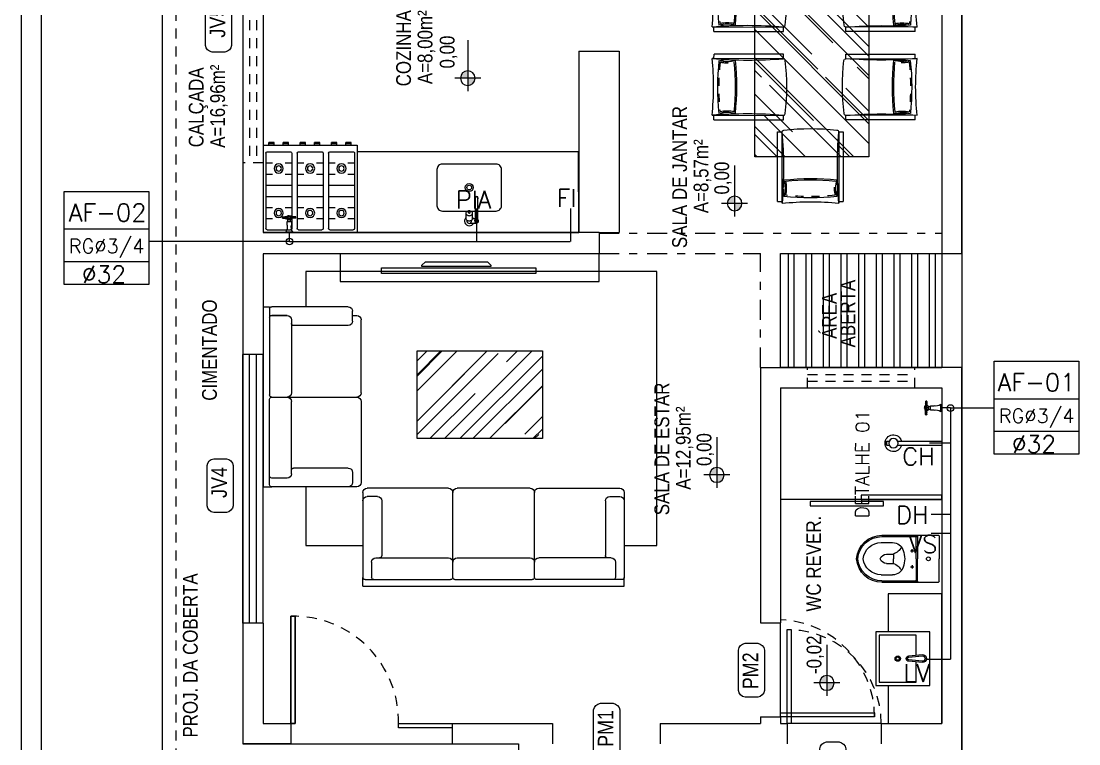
# Model space of a CAD drawing. Header units: millimetres. Extents: x 3923 to 4007, y 744 to 863.
# Drawn here: x 3950.72 to 3963.94, y 831.92 to 840.96 of the extents above; entities that cross this region are included whole.
import ezdxf
from ezdxf.enums import TextEntityAlignment as Align

# ---------------------------------------------------------------- set-up
doc = ezdxf.new("R2010")
doc.units = ezdxf.units.MM
for name, pattern in [('AXES', [0.54, 0.3, -0.08, 0.08, -0.08]), ('CONTINU', [0]), ('DASHDOT2', [0.5, 0.25, -0.125, 0, -0.125]), ('HIDDEN2', [0.1875, 0.125, -0.0625])]:
    doc.linetypes.add(name, pattern=pattern)
for name, color, linetype in [('-HIDRO', 8, 'Continuous'), ('a-pem-m', 6, 'Continuous'), ('A-PEN-B', 5, 'Continuous'), ('AF', 5, 'Continuous'), ('COTA', 7, 'Continuous'), ('Diametro', 2, 'Continuous'), ('DIVERSOS', 1, 'Continuous'), ('E-txt-g', 3, 'Continuous'), ('HID-TUBPRIMARIO', 5, 'Continuous'), ('HIDRO 01', 4, 'Continuous'), ('MOB', 251, 'Continuous'), ('MOVEIS', 7, 'Continuous'), ('Prumadas_L', 1, 'Continuous'), ('Prumadas_Q', 3, 'Continuous'), ('Prumadas_T', 2, 'Continuous')]:
    doc.layers.add(name, color=color, linetype=linetype)
for name, color, linetype, lineweight in [('E-Lay-9', 9, 'Continuous', 9), ('E-Txt-W', 7, 'Continuous', 20), ('estofado', 7, 'Continuous', 25)]:
    doc.layers.add(name, color=color, linetype=linetype, lineweight=lineweight)
doc.styles.add('F2', font='ARIALN.TTF')
doc.styles.add('REG60', font='romans.shx', dxfattribs={"width": 0.8, "height": 0.15})
doc.styles.add('REG80', font='romans.shx', dxfattribs={"width": 0.8, "height": 0.2})
doc.styles.add('ROMANS', font='romans__.ttf', dxfattribs={"height": 0.1})

# ---------------------------------------------------------------- blocks, each defined once
blk = doc.blocks.new('A$C7AFB675E')
at = {"color": 8}
for p, q in [((3.5035, 3.7432), (3.5035, 3.6832)), ((3.5035, 3.7432), (5.1585, 3.7432)), ((5.1585, 3.7432), (5.1585, 3.6632)), ((3.5035, 3.6832), (3.5635, 3.6832)), ((3.5035, 2.9606), (3.5035, 3.6632)), ((3.5235, 3.6832), (3.6035, 3.6832)), ((3.5835, 3.5232), (3.5835, 3.6632)), ((3.5835, 3.6632), (3.5835, 3.5232)), ((3.6035, 3.6832), (4.3135, 3.6832)), ((4.3335, 3.6632), (4.3335, 3.5232)), ((4.3335, 3.6632), (4.3335, 3.5232)), ((5.0585, 3.6832), (4.3535, 3.6832)), ((5.1385, 3.6832), (5.0585, 3.6832)), ((5.0785, 3.5232), (5.0785, 3.6632)), ((5.1585, 2.8832), (5.1585, 3.6632)), ((4.3335, 3.5232), (4.3335, 2.8832)), ((4.3335, 3.5232), (4.3335, 2.8832)), ((3.6235, 3.4832), (4.2935, 3.4832)), ((3.6765, 2.9606), (3.6765, 3.4632)), ((5.0385, 3.4832), (4.3735, 3.4832)), ((4.9855, 2.9606), (4.9855, 3.4632)), ((3.6365, 2.9206), (3.5435, 2.9206)), ((3.5835, 2.9206), (3.5835, 2.8832)), ((3.5835, 2.9206), (3.5835, 2.8832)), ((5.0255, 2.9206), (5.1185, 2.9206)), ((4.2935, 2.8432), (3.6235, 2.8432)), ((4.3735, 2.8432), (4.9185, 2.8432)), ((4.9185, 2.8432), (5.1185, 2.8432)), ((5.2102, 2.8261), (5.9902, 2.8261)), ((6.0702, 2.8261), (5.9902, 2.8261)), ((6.0702, 2.8261), (6.0702, 0.4261)), ((5.1702, 2.0411), (5.1702, 2.7861)), ((5.2477, 2.6931), (5.2477, 2.7861)), ((5.8502, 2.7461), (5.9902, 2.7461)), ((6.0102, 2.8061), (6.0102, 2.7261)), ((6.0102, 2.7261), (6.0102, 2.0211)), ((5.2877, 2.6531), (5.7902, 2.6531)), ((5.8102, 2.7061), (5.8102, 2.0411)), ((5.1702, 1.2911), (5.1702, 1.9611)), ((5.8502, 2.0011), (5.2102, 2.0011)), ((5.8502, 2.0011), (5.2102, 2.0011)), ((5.8102, 1.9611), (5.8102, 1.2911)), ((5.9902, 2.0011), (5.8502, 2.0011)), ((6.0102, 1.9811), (6.0102, 1.2711)), ((5.1702, 1.2111), (5.1702, 0.6661)), ((5.8502, 1.2511), (5.2102, 1.2511)), ((5.8502, 1.2511), (5.2102, 1.2511)), ((5.8102, 0.5461), (5.8102, 1.2111)), ((5.9902, 1.2511), (5.8502, 1.2511)), ((5.9902, 1.2511), (5.8502, 1.2511)), ((6.0102, 0.5261), (6.0102, 1.2311)), ((5.1702, 0.6661), (5.1702, 0.4661)), ((5.2877, 0.5991), (5.7902, 0.5991)), ((5.2477, 0.5591), (5.2477, 0.4661)), ((5.8502, 0.5061), (5.9902, 0.5061)), ((6.0102, 0.4461), (6.0102, 0.5261)), ((5.2102, 0.4261), (5.9902, 0.4261)), ((6.0702, 0.4261), (5.9902, 0.4261))]:
    blk.add_line(p, q, dxfattribs=at)
at = {"color": 8, "linetype": 'Continuous'}
for points in [[(5.6966, 0.4261), (5.6966, 0.1264), (3.1799, 0.1264), (3.1799, 3.3493), (3.5035, 3.3493)], [(5.1585, 3.3493), (5.6966, 3.3493), (5.6966, 2.8261)]]:
    blk.add_lwpolyline(points, dxfattribs=at)
at = {"color": 8}
for centre, radius, start, end in [((3.5235, 3.6632), 0.02, 90, 180), ((3.6035, 3.6632), 0.02, 90, 180), ((3.6035, 3.6632), 0.02, 90, 180), ((4.3135, 3.6632), 0.02, 0, 90), ((4.3535, 3.6632), 0.02, 90, 180), ((5.0585, 3.6632), 0.02, 0, 90), ((5.1385, 3.6632), 0.02, 0, 90), ((3.6235, 3.5232), 0.04, 180, 270), ((3.6235, 3.5232), 0.04, 180, 270), ((4.2935, 3.5232), 0.04, 270, 0), ((4.3735, 3.5232), 0.04, 180, 270), ((5.0385, 3.5232), 0.04, 270, 0), ((3.6565, 3.4632), 0.02, 0, 90), ((5.0055, 3.4632), 0.02, 90, 180), ((3.5435, 2.9606), 0.04, 180, 270), ((3.6365, 2.9606), 0.04, 270, 0), ((5.0255, 2.9606), 0.04, 180, 270), ((5.1185, 2.9606), 0.04, 270, 0), ((3.6235, 2.8832), 0.04, 180, 270), ((4.2935, 2.8832), 0.04, 270, 0), ((4.3735, 2.8832), 0.04, 180, 270), ((5.1185, 2.8832), 0.04, 270, 0), ((5.2102, 2.7861), 0.04, 90, 180), ((5.2877, 2.7861), 0.04, 90, 180), ((5.9902, 2.8061), 0.02, 0, 90), ((5.8502, 2.7061), 0.04, 90, 180), ((5.9902, 2.7261), 0.02, 0, 90), ((5.2877, 2.6931), 0.04, 180, 270), ((5.7902, 2.6731), 0.02, 270, 0), ((5.2102, 2.0411), 0.04, 180, 270), ((5.8502, 2.0411), 0.04, 180, 270), ((5.2102, 1.9611), 0.04, 90, 180), ((5.8502, 1.9611), 0.04, 90, 180), ((5.9902, 2.0211), 0.02, 270, 0), ((5.9902, 1.9811), 0.02, 0, 90), ((5.2102, 1.2911), 0.04, 180, 270), ((5.8502, 1.2911), 0.04, 180, 270), ((5.9902, 1.2711), 0.02, 270, 0), ((5.2102, 1.2111), 0.04, 90, 180), ((5.8502, 1.2111), 0.04, 90, 180), ((5.9902, 1.2311), 0.02, 0, 90), ((5.2877, 0.5591), 0.04, 90, 180), ((5.7902, 0.5791), 0.02, 0, 90), ((5.8502, 0.5461), 0.04, 180, 270), ((5.9902, 0.5261), 0.02, 270, 0), ((5.2102, 0.4661), 0.04, 180, 270), ((5.2877, 0.4661), 0.04, 180, 270), ((5.9902, 0.4461), 0.02, 270, 0)]:
    blk.add_arc(centre, radius, start, end, dxfattribs=at)
at = {"layer": 'COTA', "color": 8, "linetype": 'Continuous'}
for p, q in [((3.9095, 2.0967), (4.1409, 2.328)), ((3.9095, 1.6833), (4.5543, 2.328)), ((3.9095, 2.1091), (4.1285, 2.328)), ((3.9095, 2.2372), (4.0004, 2.328)), ((3.9095, 1.9603), (4.2773, 2.328)), ((3.9339, 1.5836), (4.6783, 2.328)), ((4.1199, 1.8936), (4.5543, 2.328)), ((4.2997, 1.7965), (4.7151, 2.2119)), ((3.9095, 1.27), (4.7151, 2.0755)), ((3.9574, 1.1773), (4.7151, 1.9349)), ((4.0773, 1.1773), (4.7151, 1.8151)), ((3.9095, 1.6833), (3.9132, 1.687)), ((4.2303, 1.1773), (4.7151, 1.6621)), ((3.9095, 1.4064), (4.0103, 1.5071)), ((4.2344, 1.1773), (4.5766, 1.5195)), ((4.5113, 1.1773), (4.6738, 1.3397)), ((4.6271, 1.1773), (4.7151, 1.2653)), ((4.6779, 1.2116), (4.7151, 1.2488))]:
    blk.add_line(p, q, dxfattribs=at)
at = {"layer": 'E-Lay-9', "color": 8}
for p, q in [((4.7151, 2.328), (3.9095, 2.328)), ((3.9095, 2.328), (3.9095, 1.1773)), ((4.7151, 1.1773), (4.7151, 2.328)), ((3.9095, 1.1773), (4.7151, 1.1773))]:
    blk.add_line(p, q, dxfattribs=at)
blk = doc.blocks.new('TXT-AMB75')
at = {"layer": 'E-txt-g', "style": 'REG80', "width": 0.8, "flags": 8}
blk.add_attdef('TXT', text='', height=0.2, dxfattribs=at).set_placement((0.005, 0.296), align=Align.CENTER)
at = {"layer": 'E-Txt-W', "style": 'REG60', "width": 0.8, "flags": 8}
blk.add_attdef('TXT', text='', height=0.15, dxfattribs=at).set_placement((0.005, 0.027), align=Align.CENTER)
blk = doc.blocks.new('vaso-s')
at = {"color": 8}
for start, end in [(0, 180), (180, 0)]:
    blk.add_arc((0.08, 0), 0.0143, start, end, dxfattribs=at)
at = {"layer": 'E-Lay-9', "color": 8}
for p, q in [((0, 0.17), (0, 0)), ((0.4256, 0.175), (0.005, 0.175)), ((0.16, 0.17), (0.16, 0.17)), ((0.16, 0.17), (0.16, 0)), ((0.4256, 0.165), (0.165, 0.165)), ((0.17, 0), (0.17, 0.16)), ((0.4306, 0.12), (0.3459, 0.12)), ((0.2134, 0.06), (0.1891, 0.06)), ((0.2013, 0.0479), (0.2013, 0.0722)), ((0.3406, 0.035), (0.3406, 0)), ((0.3906, 0.035), (0.3406, 0.035)), ((0, -0.17), (0, 0)), ((0.16, -0.17), (0.16, 0)), ((0.17, 0), (0.17, -0.1601)), ((0.2134, -0.06), (0.1891, -0.06)), ((0.2013, -0.0479), (0.2013, -0.0722)), ((0.3406, -0.035), (0.3406, 0)), ((0.3906, -0.035), (0.3406, -0.035)), ((0.4306, -0.12), (0.3459, -0.12)), ((0.4256, -0.175), (0.005, -0.175)), ((0.16, -0.17), (0.16, -0.17)), ((0.4256, -0.165), (0.165, -0.165))]:
    blk.add_line(p, q, dxfattribs=at)
for centre in [(0.2013, 0.06), (0.2013, -0.06)]:
    blk.add_circle(centre, 0.005, dxfattribs=at)
for centre, radius, start, end in [((0.005, 0.17), 0.005, 90, 180), ((0.155, 0.17), 0.005, 0, 90), ((0.165, 0.17), 0.00495, 180, 270), ((0.165, 0.16), 0.00495, 0, 90), ((0.4256, -0.015), 0.19, 4.52806, 90), ((0.4256, -0.015), 0.18, 4.78019, 90), ((0.3459, 0.0375), 0.0825, 90, 163.03545), ((0.3754, 0.1358), 0.1066, 206.93947, 250.96472), ((0.4306, -0.015), 0.135, 6.37937, 90), ((0.518, -0.015), 0.2624, 163.03545, 176.7233), ((0.3906, -0.015), 0.05, 17.4576, 90), ((0.518, 0.015), 0.2624, 183.2767, 196.96455), ((0.3459, -0.0375), 0.0825, 196.96455, 270), ((0.3754, -0.1358), 0.1066, 109.03528, 153.06053), ((0.3906, 0.015), 0.05, 270, 342.5424), ((0.4256, 0.015), 0.19, 270, 355.47194), ((0.4256, 0.015), 0.18, 270, 355.21981), ((0.4306, 0.015), 0.135, 270, 353.62063), ((0.005, -0.17), 0.005, 180, 270), ((0.155, -0.17), 0.005, 270, 0), ((0.165, -0.17), 0.00495, 90, 180), ((0.165, -0.1601), 0.00495, 270, 0)]:
    blk.add_arc(centre, radius, start, end, dxfattribs=at)
blk = doc.blocks.new('Chuveiro')
at = {"layer": 'E-Lay-9', "color": 8}
for p, q in [((-0.0311, 0.0156), (-0.3604, 0.0156)), ((0.0509, 0.0156), (0.0311, 0.0156)), ((0.0509, 0.0156), (0.0509, -0.0156)), ((-0.0311, -0.0156), (-0.3604, -0.0156)), ((0.0509, -0.0156), (0.0311, -0.0156))]:
    blk.add_line(p, q, dxfattribs=at)
blk.add_circle((0, 0), 0.0348, dxfattribs=at)
for centre, radius, start, end in [((0, 0), 0.0624, 194.4775, 165.5225), ((0.0093, 0), 0.0444, 339.42663, 20.57337)]:
    blk.add_arc(centre, radius, start, end, dxfattribs=at)
blk = doc.blocks.new('CUBA QUADRADA-flat-4-flat-1')
at = {"layer": 'MOB'}
blk.add_lwpolyline([(0, -0.2), (0.4, -0.2), (0.4, 0.2), (0, 0.2)], close=True, dxfattribs=at)
blk.add_lwpolyline([(0.1, -0.0255), (0.1, -0.175), (0.375, -0.175), (0.375, 0.175), (0.1, 0.175), (0.1, 0.0255)], dxfattribs=at)
for points in [[(0.155, -0.02), (0.055, -0.03, -1), (0.055, 0.03), (0.155, 0.02, -1)], [(0.155, -0.01), (0.055, -0.02, -1), (0.055, 0.02), (0.155, 0.01, -1)]]:
    blk.add_lwpolyline(points, format="xyb", close=True, dxfattribs=at)
for radius in [0.02, 0.0125]:
    blk.add_circle((0.2375, 0), radius, dxfattribs=at)
blk = doc.blocks.new('Fogão03_6')
at = {"layer": 'a-pem-m', "color": 8}
for p, q in [((-0.35, -0.65), (-0.35, 0)), ((-0.35, 0), (0.35, 0)), ((-0.35, 0), (0.35, 0)), ((-0.35, -0.65), (-0.35, 0)), ((-0.33, -0.59), (-0.33, -0.03)), ((-0.33, -0.59), (-0.33, -0.03)), ((-0.32, -0.02), (-0.1467, -0.02)), ((-0.32, -0.02), (-0.1467, -0.02)), ((-0.1367, -0.59), (-0.1367, -0.03)), ((-0.1367, -0.59), (-0.1367, -0.03)), ((-0.0967, -0.59), (-0.0967, -0.03)), ((-0.0967, -0.59), (-0.0967, -0.03)), ((-0.0867, -0.02), (0.0867, -0.02)), ((-0.0867, -0.02), (0.0867, -0.02)), ((0.0967, -0.59), (0.0967, -0.03)), ((0.0967, -0.59), (0.0967, -0.03)), ((0.1367, -0.59), (0.1367, -0.03)), ((0.1367, -0.59), (0.1367, -0.03)), ((0.1467, -0.02), (0.32, -0.02)), ((0.1467, -0.02), (0.32, -0.02)), ((0.33, -0.59), (0.33, -0.03)), ((0.33, -0.59), (0.33, -0.03)), ((0.35, -0.65), (0.35, 0)), ((0.35, -0.65), (0.35, 0)), ((-0.33, -0.1029), (-0.28, -0.1029)), ((-0.33, -0.1029), (-0.28, -0.1029)), ((-0.1867, -0.1029), (-0.1367, -0.1029)), ((-0.1867, -0.1029), (-0.1367, -0.1029)), ((-0.0967, -0.1029), (-0.0467, -0.1029)), ((-0.0967, -0.1029), (-0.0467, -0.1029)), ((0.0467, -0.1029), (0.0967, -0.1029)), ((0.0467, -0.1029), (0.0967, -0.1029)), ((0.1367, -0.1029), (0.1867, -0.1029)), ((0.1367, -0.1029), (0.1867, -0.1029)), ((0.28, -0.1029), (0.33, -0.1029)), ((0.28, -0.1029), (0.33, -0.1029)), ((-0.33, -0.1857), (-0.28, -0.1857)), ((-0.33, -0.1857), (-0.28, -0.1857)), ((-0.1867, -0.1857), (-0.1367, -0.1857)), ((-0.1867, -0.1857), (-0.1367, -0.1857)), ((-0.0967, -0.1857), (-0.0467, -0.1857)), ((-0.0967, -0.1857), (-0.0467, -0.1857)), ((0.0467, -0.1857), (0.0967, -0.1857)), ((0.0467, -0.1857), (0.0967, -0.1857)), ((0.1367, -0.1857), (0.1867, -0.1857)), ((0.1367, -0.1857), (0.1867, -0.1857)), ((0.28, -0.1857), (0.33, -0.1857)), ((0.28, -0.1857), (0.33, -0.1857)), ((-0.33, -0.2686), (-0.1367, -0.2686)), ((-0.33, -0.2686), (-0.1367, -0.2686)), ((-0.0967, -0.2686), (0.0967, -0.2686)), ((-0.0967, -0.2686), (0.0967, -0.2686)), ((0.1367, -0.2686), (0.33, -0.2686)), ((0.1367, -0.2686), (0.33, -0.2686)), ((-0.33, -0.3514), (-0.1367, -0.3514)), ((-0.33, -0.3514), (-0.1367, -0.3514)), ((-0.0967, -0.3514), (0.0967, -0.3514)), ((-0.0967, -0.3514), (0.0967, -0.3514)), ((0.1367, -0.3514), (0.33, -0.3514)), ((0.1367, -0.3514), (0.33, -0.3514)), ((-0.33, -0.4343), (-0.28, -0.4343)), ((-0.33, -0.4343), (-0.28, -0.4343)), ((-0.1867, -0.4343), (-0.1367, -0.4343)), ((-0.1867, -0.4343), (-0.1367, -0.4343)), ((-0.0967, -0.4343), (-0.0467, -0.4343)), ((-0.0967, -0.4343), (-0.0467, -0.4343)), ((0.0467, -0.4343), (0.0967, -0.4343)), ((0.0467, -0.4343), (0.0967, -0.4343)), ((0.1367, -0.4343), (0.1867, -0.4343)), ((0.1367, -0.4343), (0.1867, -0.4343)), ((0.28, -0.4343), (0.33, -0.4343)), ((0.28, -0.4343), (0.33, -0.4343)), ((-0.33, -0.5171), (-0.28, -0.5171)), ((-0.33, -0.5171), (-0.28, -0.5171)), ((-0.1867, -0.5171), (-0.1367, -0.5171)), ((-0.1867, -0.5171), (-0.1367, -0.5171)), ((-0.0967, -0.5171), (-0.0467, -0.5171)), ((-0.0967, -0.5171), (-0.0467, -0.5171)), ((0.0467, -0.5171), (0.0967, -0.5171)), ((0.0467, -0.5171), (0.0967, -0.5171)), ((0.1367, -0.5171), (0.1867, -0.5171)), ((0.1367, -0.5171), (0.1867, -0.5171)), ((0.28, -0.5171), (0.33, -0.5171)), ((0.28, -0.5171), (0.33, -0.5171)), ((-0.32, -0.6), (-0.1467, -0.6)), ((-0.32, -0.6), (-0.1467, -0.6)), ((-0.0867, -0.6), (0.0867, -0.6)), ((-0.0867, -0.6), (0.0867, -0.6)), ((0.1467, -0.6), (0.32, -0.6)), ((0.1467, -0.6), (0.32, -0.6)), ((-0.35, -0.65), (0.35, -0.65)), ((-0.35, -0.65), (0.35, -0.65)), ((-0.3068, -0.65), (-0.3068, -0.67)), ((-0.3068, -0.65), (-0.3068, -0.67)), ((-0.2669, -0.66), (-0.3068, -0.66)), ((-0.2669, -0.66), (-0.3068, -0.66)), ((-0.2669, -0.67), (-0.3068, -0.67)), ((-0.2669, -0.67), (-0.3068, -0.67)), ((-0.2669, -0.65), (-0.2669, -0.67)), ((-0.2669, -0.65), (-0.2669, -0.67)), ((-0.1998, -0.65), (-0.1998, -0.67)), ((-0.1998, -0.65), (-0.1998, -0.67)), ((-0.1599, -0.66), (-0.1998, -0.66)), ((-0.1599, -0.66), (-0.1998, -0.66)), ((-0.1599, -0.67), (-0.1998, -0.67)), ((-0.1599, -0.67), (-0.1998, -0.67)), ((-0.1599, -0.65), (-0.1599, -0.67)), ((-0.1599, -0.65), (-0.1599, -0.67)), ((-0.0734, -0.65), (-0.0734, -0.67)), ((-0.0734, -0.65), (-0.0734, -0.67)), ((-0.0335, -0.66), (-0.0734, -0.66)), ((-0.0335, -0.66), (-0.0734, -0.66)), ((-0.0335, -0.67), (-0.0734, -0.67)), ((-0.0335, -0.67), (-0.0734, -0.67)), ((-0.0335, -0.65), (-0.0335, -0.67)), ((-0.0335, -0.65), (-0.0335, -0.67)), ((0.0335, -0.65), (0.0335, -0.67)), ((0.0335, -0.65), (0.0335, -0.67)), ((0.0734, -0.66), (0.0335, -0.66)), ((0.0734, -0.66), (0.0335, -0.66)), ((0.0734, -0.67), (0.0335, -0.67)), ((0.0734, -0.67), (0.0335, -0.67)), ((0.0734, -0.65), (0.0734, -0.67)), ((0.0734, -0.65), (0.0734, -0.67)), ((0.1599, -0.65), (0.1599, -0.67)), ((0.1599, -0.65), (0.1599, -0.67)), ((0.1998, -0.66), (0.1599, -0.66)), ((0.1998, -0.66), (0.1599, -0.66)), ((0.1998, -0.67), (0.1599, -0.67)), ((0.1998, -0.67), (0.1599, -0.67)), ((0.1998, -0.65), (0.1998, -0.67)), ((0.1998, -0.65), (0.1998, -0.67)), ((0.2669, -0.65), (0.2669, -0.67)), ((0.2669, -0.65), (0.2669, -0.67)), ((0.3067, -0.66), (0.2669, -0.66)), ((0.3067, -0.66), (0.2669, -0.66)), ((0.3067, -0.67), (0.2669, -0.67)), ((0.3067, -0.67), (0.2669, -0.67)), ((0.3067, -0.65), (0.3067, -0.67)), ((0.3067, -0.65), (0.3067, -0.67))]:
    blk.add_line(p, q, dxfattribs=at)
for centre, radius in [((-0.2333, -0.1443), 0.0341), ((-0.2333, -0.1443), 0.0341), ((-0.2333, -0.1443), 0.02), ((-0.2333, -0.1443), 0.02), ((0, -0.1443), 0.0341), ((0, -0.1443), 0.0341), ((0, -0.1443), 0.02), ((0, -0.1443), 0.02), ((0.2333, -0.1443), 0.0341), ((0.2333, -0.1443), 0.0341), ((0.2333, -0.1443), 0.02), ((0.2333, -0.1443), 0.02), ((-0.2333, -0.4757), 0.0341), ((-0.2333, -0.4757), 0.0341), ((-0.2333, -0.4757), 0.02), ((-0.2333, -0.4757), 0.02), ((0, -0.4757), 0.0341), ((0, -0.4757), 0.0341), ((0, -0.4757), 0.02), ((0, -0.4757), 0.02), ((0.2333, -0.4757), 0.0341), ((0.2333, -0.4757), 0.0341), ((0.2333, -0.4757), 0.02), ((0.2333, -0.4757), 0.02)]:
    blk.add_circle(centre, radius, dxfattribs=at)
for centre, start, end in [((-0.32, -0.03), 89.99946, 179.99964), ((-0.32, -0.03), 89.99946, 179.99964), ((-0.1467, -0.03), 359.99964, 89.99946), ((-0.1467, -0.03), 359.99964, 89.99946), ((-0.0867, -0.03), 89.99946, 179.99964), ((-0.0867, -0.03), 89.99946, 179.99964), ((0.0867, -0.03), 359.99964, 89.99946), ((0.0867, -0.03), 359.99964, 89.99946), ((0.1467, -0.03), 89.99946, 179.99964), ((0.1467, -0.03), 89.99946, 179.99964), ((0.32, -0.03), 359.99964, 89.99946), ((0.32, -0.03), 359.99964, 89.99946), ((-0.32, -0.59), 179.99964, 269.99946), ((-0.32, -0.59), 179.99964, 269.99946), ((-0.1467, -0.59), 269.99946, 359.99964), ((-0.1467, -0.59), 269.99946, 359.99964), ((-0.0867, -0.59), 179.99964, 269.99946), ((-0.0867, -0.59), 179.99964, 269.99946), ((0.0867, -0.59), 269.99946, 359.99964), ((0.0867, -0.59), 269.99946, 359.99964), ((0.1467, -0.59), 179.99964, 269.99946), ((0.1467, -0.59), 179.99964, 269.99946), ((0.32, -0.59), 269.99946, 359.99964), ((0.32, -0.59), 269.99946, 359.99964)]:
    blk.add_arc(centre, 0.01, start, end, dxfattribs=at)
blk = doc.blocks.new('Cuba coz')
at = {"color": 8}
blk.add_line((7.5, -4.5), (7.5, -2.41), dxfattribs=at)
for points in [[(13.41, -6.5), (13.41, -20, 0.414214), (17.41, -24), (44.41, -24, 0.414214), (48.41, -20), (48.41, 20, 0.414214), (44.41, 24), (17.41, 24, 0.414214), (13.41, 20), (13.41, 0.74)], [(6.7, 1.75), (6, 1.75, 0.546464), (4.41, -0.73, -0.10784), (4.5, -1.15), (4.5, -5.5)], [(11.72, 2.5), (7.96, 2.5, 0.133256), (7.32, 2.33, 0.106756), (6.71, 1.77, 0.082828), (6.34, 0.99, 0.071352), (6.19, 0, 0.071352), (6.34, -0.99, 0.082828), (6.71, -1.77, 0.106756), (7.32, -2.33, 0.133256), (7.96, -2.5), (11.72, -2.5)], [(4.41, -0.73, 0.293273), (6, -1.75), (6.7, -1.75)], [(13.41, -1), (13.41, -4.5, 0.414214)]]:
    blk.add_lwpolyline(points, format="xyb", dxfattribs=at)
for points in [[(11.72, -2.5, 0.133256), (12.36, -2.33, 0.106756), (12.97, -1.77, 0.082828), (13.35, -0.99, 0.071352), (13.49, 0, 0.071352), (13.35, 0.99, 0.082828), (12.97, 1.77, 0.106756), (12.36, 2.33, 0.133256), (11.72, 2.5, 0.133256), (11.08, 2.33, 0.106756), (10.47, 1.77, 0.082828), (10.1, 0.99, 0.071352), (9.95, 0, 0.071352), (10.1, -0.99, 0.082828), (10.47, -1.77, 0.106756), (11.08, -2.33, 0.133256)], [(12.47, 0.75, 0.133256), (12.28, 0.7, 0.106756), (12.1, 0.53, 0.082828), (11.98, 0.3, 0.071352), (11.94, 0, 0.071352), (11.98, -0.3, 0.082828), (12.1, -0.53, 0.106756), (12.28, -0.7, 0.133256), (12.47, -0.75, 0.133256), (12.66, -0.7, 0.106756), (12.85, -0.53, 0.082828), (12.96, -0.3, 0.071352), (13, 0, 0.071352), (12.96, 0.3, 0.082828), (12.85, 0.53, 0.106756), (12.66, 0.7, 0.133256)], [(6, -6.5), (23, -6.5, 1), (23, -4.5), (6, -4.5, 1)]]:
    blk.add_lwpolyline(points, format="xyb", close=True, dxfattribs=at)
for radius in [3, 1.75]:
    blk.add_circle((30.91, 0), radius, dxfattribs=at)
for centre, radius, start, end in [((6, 0), 3.5, 45.58469, 244.62307), ((6, -5.5), 1.5, 41.81031, 318.18969), ((6, 0), 3.5, 295.37693, 314.41531), ((23, -5.5), 1.25, 233.1301, 126.8699)]:
    blk.add_arc(centre, radius, start, end, dxfattribs=at)
blk = doc.blocks.new('Poltrona Star marrom')
at = {"layer": 'estofado', "color": 8, "lineweight": 20, "ltscale": 0.1}
for p, q in [((0, 0), (0, -0.78)), ((-0.05, -0.02), (-0.05, -0.78)), ((-0.05, -0.02), (0, -0.02)), ((0.62, -0.78), (0.62, -0.02)), ((0.62, -0.02), (0.67, -0.02)), ((0.67, -0.78), (0.67, -0.02)), ((-0.05, -0.78), (0, -0.78)), ((0.62, -0.78), (0.67, -0.78))]:
    blk.add_line(p, q, dxfattribs=at)
at = {"layer": 'estofado', "color": 8, "lineweight": 5, "ltscale": 0.1}
blk.add_line((0.62, -0.02), (0.62, 0), dxfattribs=at)
for centre, radius, start, end in [((0.31, 2.832), 2.848, 263.7521, 276.2479), ((0.309, -0.165), 0.296, 165.0121, 194.9879), ((0.31, -2.807), 2.748, 83.9224, 96.0776), ((-0.276, -0.165), 0.308, 343.0375, 16.9625), ((0.896, -0.165), 0.308, 163.0375, 196.9625), ((0.311, -0.165), 0.296, 345.0121, 14.9879), ((0.31, 2.478), 2.748, 263.9224, 276.0776), ((0.02, -0.78), 0.02, 180, 270), ((0.31, 1.687), 2.504, 263.3498, 276.6502), ((0.6, -0.78), 0.02, 270, 0)]:
    blk.add_arc(centre, radius, start, end, dxfattribs=at)
at = {"layer": 'MOVEIS', "color": 8, "lineweight": 5, "ltscale": 0.1}
for points in [[(0.019, -0.075), (0.019, -0.075), (0.019, -0.075)], [(0.601, -0.075), (0.601, -0.075)], [(0.019, -0.255), (0.019, -0.255)], [(0.601, -0.255), (0.601, -0.255)]]:
    blk.add_lwpolyline(points, close=True, dxfattribs=at)
for centre, radius, start, end in [((-4.905, -0.39), 4.92, 355.4539, 4.5461), ((-0.276, -0.165), 0.322, 345.9941, 14.0059), ((5.525, -0.39), 4.92, 175.4539, 184.5461), ((0.31, 2.478), 2.734, 264.2624, 275.7376)]:
    blk.add_arc(centre, radius, start, end, dxfattribs=at)
at = {"layer": 'MOVEIS', "color": 8, "linetype": 'AXES', "lineweight": 5, "ltscale": 0.1}
for centre, radius, start, end in [((0.31, -2.807), 2.734, 84.2624, 95.7376), ((0.896, -0.165), 0.322, 165.9941, 194.0059)]:
    blk.add_arc(centre, radius, start, end, dxfattribs=at)
blk = doc.blocks.new('NIVEL')
at = {"layer": 'DIVERSOS'}
h = blk.add_hatch(color=7, dxfattribs=at)
h.paths.add_polyline_path([(0, 0.137, 0.414214), (-0.137, 0), (0, 0)])
h.paths.add_polyline_path([(0, 0), (0, -0.137, 0.414214), (0.137, 0)])
at = {"layer": 'DIVERSOS', "color": 7}
for p, q in [((0, 0.242), (0, -0.242)), ((0.709, 0), (-0.242, 0))]:
    blk.add_line(p, q, dxfattribs=at)
blk.add_circle((0, 0), 0.137, dxfattribs=at)

msp = doc.modelspace()

# ---------------------------------------------------------------- hatches: boundary and pattern name
at = {"layer": '-HIDRO', "linetype": 'Continuous'}
h = msp.add_hatch(dxfattribs=at)
h.set_pattern_fill('AR-RROOF', color=256, scale=0.0168, angle=405, style=0)
h.set_pattern_definition([(315, (-4293.20827, 2329.26294), (0.362083926, -0.965557135), [6.40079998, -0.85344, 2.1336, -0.42672]), (315, (-4292.9578, 2328.71076), (-0.70304629, -0.09957308), [1.28016, -0.1408176, 2.56032, -0.32004]), (315, (-4293.31388, 2328.8556), (1.36686682, -1.77119387), [3.41375999, -0.597408, 1.70688, -0.42672])])
h.paths.add_polyline_path([(3961.318, 839.259), (3959.89, 839.259), (3959.89, 841.947), (3961.318, 841.947)])
at = {"layer": '-HIDRO', "linetype": 'HIDDEN2'}
h = msp.add_hatch(dxfattribs=at)
h.set_pattern_fill('ANSI32', color=256, scale=0.588, angle=225, style=0)
h.set_pattern_definition([(90, (5124.6235, 552.11549), (0.2205, -2e-17), []), (90, (5124.55, 552.18899), (0.2205, -2e-17), [])])
h.paths.add_polyline_path([(3960.212, 836.624), (3962.228, 836.624), (3962.228, 838.052), (3960.212, 838.052)])
h.paths.add_polyline_path([(3961.194, 836.83), (3961.194, 837.77), (3960.916, 837.77), (3960.916, 836.83)], flags=24)
h.paths.add_polyline_path([(3960.974, 836.926), (3960.974, 837.619), (3960.625, 837.619), (3960.625, 836.926)], flags=24)

# ---------------------------------------------------------------- linework, layer by layer
at = {"layer": '-HIDRO', "linetype": 'Continuous'}
for p, q in [((3950.72, 861), (3950.72, 819)), ((3962.48, 861), (3962.48, 819)), ((3950.972, 860.748), (3950.972, 819.252)), ((3952.484, 852.929), (3952.484, 830.912)), ((3962.228, 849.995), (3962.228, 836.624)), ((3953.492, 843.943), (3953.492, 836.789)), ((3953.744, 843.691), (3953.744, 838.315)), ((3957.692, 840.583), (3957.692, 838.315)), ((3957.692, 840.583), (3958.196, 840.583)), ((3958.196, 840.583), (3958.196, 838.315)), ((3953.744, 840.243), (3953.744, 838.315)), ((3957.944, 838.315), (3953.744, 838.315)), ((3957.944, 838.315), (3958.196, 838.315)), ((3957.944, 838.315), (3957.944, 838.046)), ((3953.744, 838.046), (3953.744, 836.789)), ((3957.944, 838.046), (3953.744, 838.046)), ((3960.212, 838.052), (3962.228, 838.052)), ((3960.212, 836.624), (3960.212, 838.052)), ((3953.492, 833.429), (3953.492, 836.789)), ((3953.744, 836.789), (3953.492, 836.789)), ((3953.576, 833.429), (3953.576, 836.789)), ((3953.66, 833.429), (3953.66, 836.789)), ((3953.744, 833.429), (3953.744, 836.789)), ((3959.96, 836.624), (3962.228, 836.624)), ((3959.96, 836.624), (3959.96, 833.432)), ((3960.212, 836.372), (3960.212, 833.432)), ((3960.212, 836.372), (3962.228, 836.372)), ((3962.228, 836.372), (3962.228, 832.172)), ((3953.492, 833.429), (3953.492, 831.92)), ((3953.744, 833.429), (3953.492, 833.429)), ((3953.744, 833.429), (3953.744, 832.172)), ((3959.96, 833.432), (3960.212, 833.432)), ((3959.96, 833.432), (3960.212, 833.432)), ((3960.212, 832.256), (3960.212, 833.432)), ((3959.96, 832.256), (3959.96, 832.172)), ((3959.96, 832.256), (3960.212, 832.256)), ((3960.212, 832.256), (3960.212, 832.172)), ((3953.744, 832.172), (3954.093, 832.172)), ((3954.093, 832.172), (3954.093, 831.92)), ((3956.109, 832.172), (3957.363, 832.172)), ((3956.109, 832.172), (3956.109, 831.92)), ((3956.936, 832.172), (3957.363, 832.172)), ((3957.363, 832.172), (3957.363, 831.92)), ((3958.707, 832.172), (3959.96, 832.172)), ((3958.707, 832.172), (3959.96, 832.172)), ((3958.707, 832.172), (3958.707, 831.92)), ((3960.212, 832.172), (3960.296, 832.172)), ((3960.212, 832.172), (3960.296, 832.172)), ((3960.296, 832.172), (3960.296, 831.92)), ((3961.472, 832.172), (3960.296, 832.172)), ((3961.472, 832.172), (3962.228, 832.172)), ((3961.472, 832.172), (3961.472, 831.92)), ((3954.093, 831.92), (3953.492, 831.92))]:
    msp.add_line(p, q, dxfattribs=at)
at = {"layer": '-HIDRO', "linetype": 'HIDDEN2'}
for p, q in [((3952.652, 846.713), (3952.652, 831.08)), ((3953.576, 842.546), (3953.576, 839.186)), ((3953.66, 842.546), (3953.66, 839.186)), ((3953.744, 839.186), (3953.492, 839.186)), ((3960.548, 836.372), (3960.548, 836.624)), ((3961.892, 836.372), (3961.892, 836.624)), ((3960.548, 836.54), (3961.892, 836.54)), ((3960.548, 836.456), (3961.892, 836.456))]:
    msp.add_line(p, q, dxfattribs=at)
at = {"layer": '-HIDRO', "linetype": 'DASHDOT2'}
for p, q in [((3957.944, 838.304), (3962.228, 838.304)), ((3957.944, 838.052), (3959.96, 838.052)), ((3959.96, 836.624), (3959.96, 838.052))]:
    msp.add_line(p, q, dxfattribs=at)
at = {"layer": '-HIDRO'}
msp.add_line((3962.228, 834.977), (3960.212, 834.977), dxfattribs=at)
at = {"layer": '-HIDRO', "linetype": 'Continuous', "flags": 128}
msp.add_lwpolyline([(3962.228, 826.292), (3962.48, 826.292), (3962.48, 836.624), (3960.212, 836.624), (3960.212, 838.052), (3962.48, 838.052), (3962.48, 855.707), (3955.76, 855.707), (3955.76, 851.921), (3953.492, 851.921), (3953.492, 831.92), (3956.936, 831.92), (3956.936, 826.292), (3962.228, 826.292)], dxfattribs=at)
at = {"layer": '-HIDRO'}
for points in [[(3961.318, 839.259), (3959.89, 839.259), (3959.89, 841.947), (3961.318, 841.947)], [(3957.944, 838.046), (3954.707, 838.046), (3954.707, 837.701), (3957.944, 837.701)], [(3955.73, 837.889), (3955.73, 837.904), (3955.773, 837.947), (3956.549, 837.947), (3956.592, 837.904), (3956.592, 837.889)], [(3955.226, 837.801), (3955.226, 837.873), (3957.154, 837.873), (3957.154, 837.801)], [(3961.5, 834.895), (3961.5, 834.949), (3960.584, 834.949), (3960.584, 834.895)], [(3962.228, 834.977), (3962.228, 835.029), (3961.22, 835.029), (3961.22, 834.977)], [(3960.296, 832.172), (3960.296, 833.348), (3960.347, 833.348), (3960.347, 832.172)], [(3960.212, 832.256), (3960.212, 832.306), (3961.388, 832.306), (3961.388, 832.256)]]:
    msp.add_lwpolyline(points, close=True, dxfattribs=at)
at = {"layer": '-HIDRO', "linetype": 'Continuous'}
for points in [[(3953.107, 840.57, -0.331371), (3953.023, 840.654), (3953.024, 841.159, -0.332506), (3953.107, 841.243), (3953.267, 841.243, -0.330378), (3953.351, 841.159), (3953.351, 840.654, -0.331371), (3953.267, 840.57)], [(3953.128, 834.812, -0.331371), (3953.044, 834.896), (3953.044, 835.401, -0.332506), (3953.128, 835.485), (3953.287, 835.485, -0.330378), (3953.371, 835.401), (3953.371, 834.896, -0.331371), (3953.287, 834.812)], [(3959.769, 832.504, -0.331371), (3959.685, 832.588), (3959.685, 833.093, -0.332506), (3959.769, 833.177), (3959.928, 833.177, -0.330378), (3960.012, 833.093), (3960.012, 832.588, -0.331371), (3959.928, 832.504)], [(3957.96, 831.755, -0.331371), (3957.876, 831.839), (3957.876, 832.343, -0.332506), (3957.96, 832.427), (3958.119, 832.427, -0.330378), (3958.203, 832.343), (3958.203, 831.839, -0.331371), (3958.119, 831.755)], [(3960.786, 831.27, -0.331371), (3960.702, 831.354), (3960.703, 831.859, -0.332506), (3960.786, 831.943), (3960.945, 831.943, -0.330378), (3961.03, 831.859), (3961.029, 831.354, -0.331371), (3960.945, 831.27)]]:
    msp.add_lwpolyline(points, format="xyb", close=True, dxfattribs=at)
at = {"layer": '-HIDRO', "linetype": 'CONTINU'}
msp.add_lwpolyline([(3957.686, 839.323), (3954.92, 839.323), (3954.92, 838.315), (3957.692, 838.315)], close=True, dxfattribs=at)
at = {"layer": '-HIDRO'}
msp.add_lwpolyline([(3961.556, 832.65), (3961.556, 832.172), (3962.228, 832.172), (3962.228, 833.796), (3961.556, 833.796), (3961.556, 833.322)], dxfattribs=at)
at = {"layer": '-HIDRO', "linetype": 'Continuous'}
for points in [[(3954.093, 832.172), (3954.093, 833.516), (3954.144, 833.516), (3954.144, 832.172)], [(3954.144, 832.172), (3954.144, 833.516), (3954.093, 833.516), (3954.093, 832.172)], [(3954.093, 832.172), (3954.093, 833.516), (3954.144, 833.516), (3954.144, 832.172)], [(3956.109, 832.172), (3956.109, 832.121), (3955.437, 832.121), (3955.437, 832.172)]]:
    msp.add_lwpolyline(points, close=True, dxfattribs=at)
at = {"layer": '-HIDRO', "linetype": 'HIDDEN2'}
for centre, radius, start, end in [((3954.122, 832.201), 1.315, 358.7137, 91.2536), ((3960.173, 832.256), 1.215, 0, 88.1423), ((3960.295, 832.172), 1.177, 0, 87.4911)]:
    msp.add_arc(centre, radius, start, end, dxfattribs=at)
at = {"layer": 'A-PEN-B'}
for p, q in [((3954.075, 838.202), (3954.075, 838.322)), ((3962.336, 836.123), (3962.215, 836.123))]:
    msp.add_line(p, q, dxfattribs=at)
for centre in [(3954.075, 838.202), (3962.336, 836.119)]:
    msp.add_circle(centre, 0.042, dxfattribs=at)
at = {"layer": 'AF'}
for p, q in [((3956.412, 838.616), (3956.412, 838.202)), ((3957.585, 838.616), (3957.585, 838.202)), ((3954.075, 838.202), (3957.583, 838.202))]:
    msp.add_line(p, q, dxfattribs=at)
at = {"layer": 'HID-TUBPRIMARIO'}
for p, q in [((3962.336, 836.119), (3962.336, 835.321)), ((3962.336, 835.678), (3962.076, 835.678)), ((3962.336, 835.321), (3962.336, 832.979)), ((3962.336, 834.787), (3962.094, 834.787)), ((3962.336, 834.552), (3962.094, 834.552)), ((3962.034, 832.979), (3962.336, 832.979))]:
    msp.add_line(p, q, dxfattribs=at)
at = {"layer": 'HIDRO 01', "color": 4}
for p, q in [((3953.987, 838.509), (3953.987, 838.503)), ((3953.987, 838.497), (3953.987, 838.503)), ((3953.989, 838.512), (3954.037, 838.512)), ((3953.989, 838.495), (3954.035, 838.495)), ((3954.024, 838.512), (3954.016, 838.512)), ((3954.016, 838.495), (3954.024, 838.495)), ((3954.033, 838.512), (3954.024, 838.512)), ((3954.024, 838.495), (3954.033, 838.495)), ((3954.063, 838.495), (3954.035, 838.495)), ((3954.063, 838.512), (3954.036, 838.512)), ((3954.046, 838.517), (3954.046, 838.517)), ((3954.046, 838.517), (3954.053, 838.517)), ((3954.047, 838.477), (3954.054, 838.477)), ((3954.053, 838.517), (3954.071, 838.517)), ((3954.053, 838.45), (3954.053, 838.477)), ((3954.054, 838.477), (3954.071, 838.477)), ((3954.071, 838.512), (3954.063, 838.512)), ((3954.063, 838.495), (3954.071, 838.495)), ((3954.071, 838.517), (3954.089, 838.517)), ((3954.079, 838.512), (3954.071, 838.512)), ((3954.071, 838.495), (3954.079, 838.495)), ((3954.071, 838.477), (3954.088, 838.477)), ((3954.079, 838.512), (3954.106, 838.512)), ((3954.079, 838.495), (3954.109, 838.495)), ((3954.088, 838.477), (3954.096, 838.477)), ((3954.089, 838.517), (3954.096, 838.517)), ((3954.089, 838.45), (3954.089, 838.477)), ((3954.153, 838.512), (3954.105, 838.512)), ((3954.153, 838.495), (3954.108, 838.495)), ((3954.155, 838.503), (3954.155, 838.509)), ((3954.155, 838.497), (3954.155, 838.503)), ((3954.044, 838.45), (3954.071, 838.45)), ((3954.044, 838.406), (3954.044, 838.45)), ((3954.071, 838.45), (3954.098, 838.45)), ((3954.098, 838.45), (3954.098, 838.406)), ((3954.027, 838.315), (3954.027, 838.321)), ((3954.027, 838.321), (3954.071, 838.321)), ((3954.027, 838.315), (3954.071, 838.315)), ((3954.071, 838.321), (3954.115, 838.321)), ((3954.071, 838.315), (3954.115, 838.315)), ((3954.115, 838.321), (3954.115, 838.315)), ((3962.021, 836.137), (3962.021, 836.145)), ((3962.021, 836.119), (3962.021, 836.137)), ((3962.021, 836.101), (3962.021, 836.119)), ((3962.021, 836.094), (3962.021, 836.101)), ((3962.021, 836.094), (3962.021, 836.094)), ((3962.026, 836.201), (3962.026, 836.153)), ((3962.026, 836.128), (3962.026, 836.154)), ((3962.026, 836.128), (3962.026, 836.119)), ((3962.026, 836.119), (3962.026, 836.111)), ((3962.026, 836.111), (3962.026, 836.084)), ((3962.034, 836.203), (3962.028, 836.203)), ((3962.041, 836.203), (3962.034, 836.203)), ((3962.043, 836.201), (3962.043, 836.156)), ((3962.043, 836.128), (3962.043, 836.157)), ((3962.043, 836.119), (3962.043, 836.128)), ((3962.043, 836.111), (3962.043, 836.119)), ((3962.043, 836.111), (3962.043, 836.083)), ((3962.06, 836.137), (3962.06, 836.144)), ((3962.06, 836.119), (3962.06, 836.137)), ((3962.088, 836.133), (3962.06, 836.133)), ((3962.06, 836.102), (3962.06, 836.119)), ((3962.06, 836.095), (3962.06, 836.102)), ((3962.088, 836.102), (3962.06, 836.102)), ((3962.088, 836.119), (3962.088, 836.146)), ((3962.088, 836.146), (3962.132, 836.146)), ((3962.088, 836.092), (3962.088, 836.119)), ((3962.132, 836.092), (3962.088, 836.092)), ((3962.217, 836.163), (3962.223, 836.163)), ((3962.217, 836.119), (3962.217, 836.163)), ((3962.217, 836.076), (3962.217, 836.119)), ((3962.223, 836.119), (3962.223, 836.163)), ((3962.223, 836.076), (3962.223, 836.119)), ((3962.026, 836.037), (3962.026, 836.085)), ((3962.026, 836.081), (3962.026, 836.072)), ((3962.026, 836.072), (3962.026, 836.064)), ((3962.028, 836.035), (3962.034, 836.035)), ((3962.041, 836.035), (3962.034, 836.035)), ((3962.042, 836.072), (3962.042, 836.081)), ((3962.042, 836.064), (3962.042, 836.072)), ((3962.043, 836.037), (3962.043, 836.083)), ((3962.223, 836.076), (3962.217, 836.076))]:
    msp.add_line(p, q, dxfattribs=at)
for points in [[(3954.047, 838.477), (3954.046, 838.48), (3954.046, 838.482), (3954.045, 838.486)], [(3954.096, 838.477), (3954.096, 838.48), (3954.097, 838.482), (3954.097, 838.486)], [(3962.06, 836.144), (3962.058, 836.144), (3962.055, 836.145), (3962.052, 836.146)], [(3962.06, 836.095), (3962.058, 836.094), (3962.055, 836.094), (3962.052, 836.093)]]:
    msp.add_lwpolyline(points, dxfattribs=at)
for centre, radius, start, end in [((3953.989, 838.509), 0.00208, 89.9983, 180), ((3954.046, 838.516), 0.000208, 116.7174, 146.3559), ((3954.049, 838.518), 0.00166, 110.1271, 190.0763), ((3954.049, 838.518), 0.00166, 190.0721, 270.0034), ((3954.071, 838.458), 0.0663, 89.994, 110.1389), ((3954.096, 838.516), 0.00021, 33.8845, 89.9151), ((3954.153, 838.497), 0.00208, 269.9989, 0), ((3962.08, 836.119), 0.0663, 179.994, 200.1389), ((3962.019, 836.097), 0.00166, 200.1271, 280.0763), ((3962.019, 836.097), 0.00166, 280.0721, 0.0034), ((3962.021, 836.145), 0.00021, 123.8845, 179.9151), ((3962.021, 836.094), 0.000208, 206.7174, 236.3559), ((3962.041, 836.201), 0.00208, 359.9989, 90), ((3962.028, 836.037), 0.00208, 179.9983, 270)]:
    msp.add_arc(centre, radius, start, end, dxfattribs=at)
at = {"layer": 'HIDRO 01', "color": 4, "extrusion": (0, 0, -1)}
for centre, radius, start, end in [((-3953.989, 838.497), 0.00208, 270, 0), ((-3954.016, 838.503), 0.00832, 0.0183, 89.9819), ((-3954.016, 838.503), 0.00832, 270.0183, 359.9819), ((-3954.033, 838.503), 0.00832, 90.026, 179.974), ((-3954.033, 838.503), 0.00832, 180.0182, 269.9818), ((-3954.034, 838.483), 0.0114, 89.9998, 167.6433), ((-3954.036, 838.523), 0.0114, 213.6059, 270), ((-3954.063, 838.503), 0.00832, 0.0183, 89.9819), ((-3954.063, 838.503), 0.00832, 270.0183, 359.9819), ((-3954.071, 838.458), 0.0663, 89.9957, 110.1363), ((-3954.079, 838.503), 0.00832, 90.026, 179.974), ((-3954.079, 838.503), 0.00832, 180.0182, 269.9818), ((-3954.093, 838.518), 0.00166, 190.0948, 270), ((-3954.093, 838.518), 0.00166, 110.1219, 190.1124), ((-3954.106, 838.523), 0.0114, 271.2368, 326.379), ((-3954.109, 838.483), 0.0114, 12.3599, 90), ((-3954.111, 838.503), 0.00832, 0.0183, 89.9819), ((-3954.111, 838.503), 0.00832, 270.0183, 359.9819), ((-3954.128, 838.503), 0.00832, 90.026, 179.974), ((-3954.128, 838.503), 0.00832, 180.0182, 269.9818), ((-3954.153, 838.509), 0.00208, 90, 180), ((-3953.934, 838.383), 0.113, 168.5496, 213.642), ((-3954.209, 838.383), 0.113, 326.3582, 11.4507), ((-3962.08, 836.119), 0.0663, 359.9957, 20.1363), ((-3962.019, 836.137), 0.00166, 20.1219, 100.1124), ((-3962.019, 836.137), 0.00166, 100.0948, 180), ((-3962.015, 836.154), 0.0114, 181.2368, 236.379), ((-3962.015, 836.084), 0.0114, 123.6059, 180), ((-3962.028, 836.201), 0.00208, 0, 90), ((-3962.034, 836.172), 0.00832, 0.026, 89.974), ((-3962.034, 836.159), 0.00832, 270.0183, 359.9819), ((-3962.034, 836.123), 0.00832, 0.026, 89.974), ((-3962.034, 836.111), 0.00832, 270.0183, 359.9819), ((-3962.034, 836.081), 0.00832, 0.026, 89.974), ((-3962.034, 836.172), 0.00832, 90.0182, 179.9818), ((-3962.034, 836.159), 0.00832, 180.0183, 269.9819), ((-3962.034, 836.123), 0.00832, 90.0182, 179.9818), ((-3962.034, 836.111), 0.00832, 180.0183, 269.9819), ((-3962.034, 836.081), 0.00832, 90.0182, 179.9818), ((-3962.054, 836.157), 0.0114, 282.3599, 360), ((-3962.054, 836.082), 0.0114, 359.9998, 77.6433), ((-3962.154, 836.257), 0.113, 236.3582, 281.4507), ((-3962.154, 835.982), 0.113, 78.5496, 123.642), ((-3962.034, 836.064), 0.00832, 270.0183, 359.9819), ((-3962.034, 836.064), 0.00832, 180.0183, 269.9819), ((-3962.041, 836.037), 0.00208, 180, 270)]:
    msp.add_arc(centre, radius, start, end, dxfattribs=at)
at = {"layer": 'Prumadas_L'}
for p, q in [((3951.257, 838.359), (3952.316, 838.359)), ((3954.075, 838.202), (3952.316, 838.201)), ((3951.257, 837.952), (3952.316, 837.952)), ((3962.881, 836.236), (3963.941, 836.236)), ((3962.336, 836.123), (3962.881, 836.123)), ((3962.881, 835.829), (3963.941, 835.829))]:
    msp.add_line(p, q, dxfattribs=at)
at = {"layer": 'Prumadas_Q'}
for p, q in [((3951.257, 838.828), (3952.316, 838.828)), ((3951.257, 837.665), (3951.257, 838.828)), ((3952.316, 838.828), (3952.316, 837.665)), ((3952.316, 837.665), (3951.257, 837.665)), ((3962.881, 836.705), (3963.941, 836.705)), ((3962.881, 835.541), (3962.881, 836.705)), ((3963.941, 836.705), (3963.941, 835.541)), ((3963.941, 835.541), (3962.881, 835.541))]:
    msp.add_line(p, q, dxfattribs=at)

# ---------------------------------------------------------------- block references
at = {"layer": '-HIDRO', "lineweight": 5, "yscale": 1.14214115033176, "zscale": 1.14214115033176}
for p, xscale, rotation in [((3959.357, 840.884), 1.14214115033176, 89.93717378163075), ((3961.92, 840.884), -1.14214115033176, 270.0628262183692), ((3959.357, 839.78), 1.14214115033176, 89.93717378163075), ((3961.92, 839.78), -1.14214115033176, 270.0628262183692), ((3960.232, 838.68), -1.14214115033176, 180.0628262183692)]:
    msp.add_blockref('Poltrona Star marrom', p, dxfattribs=dict(at, xscale=xscale, rotation=rotation))
at = {"layer": '-HIDRO'}
ref = msp.add_blockref('TXT-AMB75', (3955.957, 840.634), dxfattribs=dict(at, xscale=-1.224719996570784, yscale=1.224719996570784, zscale=1.224719996570784, rotation=90))
ref.add_attrib('TXT', 'COZINHA', dxfattribs={"layer": 'E-txt-g', "color": 2, "height": 0.1848, "rotation": 90, "style": 'F2'}).set_placement((3955.593, 840.618), align=Align.CENTER)
ref.add_attrib('TXT', 'A=8,00m²', dxfattribs={"layer": 'E-Txt-W', "height": 0.1848, "rotation": 90, "style": 'F2'}).set_placement((3955.861, 840.631), align=Align.CENTER)
at = {"layer": '-HIDRO', "linetype": 'Continuous'}
for name, p, xscale, yscale, zscale, rotation in [('NIVEL', (3956.303, 840.244), -0.6696255903652042, 0.6696255903652042, 0.6696255903652042, 270), ('Fogão03_6', (3954.332, 838.315), -1.68, 1.68, 1.68, 180), ('NIVEL', (3959.638, 838.677), -0.6696255903652042, 0.6696255903652042, 0.6696255903652042, 270), ('NIVEL', (3959.416, 835.282), -0.6696255903652042, 0.6696255903652042, 0.6696255903652042, 270), ('NIVEL', (3960.791, 832.681), -0.6696255903652042, 0.6696255903652042, 0.6696255903652042, 270)]:
    msp.add_blockref(name, p, dxfattribs=dict(at, xscale=xscale, yscale=yscale, zscale=zscale, rotation=rotation))
at = {"layer": '-HIDRO'}
ref = msp.add_blockref('TXT-AMB75', (3953.363, 839.896), dxfattribs=dict(at, xscale=-1.224719996570784, yscale=1.224719996570784, zscale=1.224719996570784, rotation=90))
ref.add_attrib('TXT', 'CALÇADA', dxfattribs={"layer": 'E-txt-g', "color": 2, "height": 0.1848, "rotation": 90, "style": 'F2'}).set_placement((3953, 839.879), align=Align.CENTER)
ref.add_attrib('TXT', 'A=16,96m²', dxfattribs={"layer": 'E-Txt-W', "height": 0.1848, "rotation": 90, "style": 'F2'}).set_placement((3953.268, 839.893), align=Align.CENTER)
ref = msp.add_blockref('TXT-AMB75', (3959.406, 839.02), dxfattribs=dict(at, xscale=-1.224719996570784, yscale=1.224719996570784, zscale=1.224719996570784, rotation=90))
ref.add_attrib('TXT', 'SALA DE JANTAR', dxfattribs={"layer": 'E-txt-g', "color": 2, "height": 0.1848, "rotation": 90, "style": 'F2'}).set_placement((3959.043, 839.007), align=Align.CENTER)
ref.add_attrib('TXT', 'A=8,57m²', dxfattribs={"layer": 'E-Txt-W', "height": 0.1848, "rotation": 90, "style": 'F2'}).set_placement((3959.311, 839.017), align=Align.CENTER)
for name, p, xscale, yscale, zscale, rotation in [('Cuba coz', (3956.321, 838.357, -10.642), 0.01679999995332671, 0.01679999995332671, 0.01679999995296, 89.99999999999999), ('CUBA QUADRADA-flat-4-flat-1', (3962.077, 832.986), 1.68, 1.68, 1.68, 180)]:
    msp.add_blockref(name, p, dxfattribs=dict(at, xscale=xscale, yscale=yscale, zscale=zscale, rotation=rotation))
at = {"layer": '-HIDRO', "ltscale": 0.35, "xscale": -1.36079999618976, "yscale": 1.36079999618976, "zscale": 1.36079999618976, "rotation": 90}
msp.add_blockref('A$C7AFB675E', (3958.838, 842.153), dxfattribs=at)
at = {"layer": '-HIDRO'}
ref = msp.add_blockref('TXT-AMB75', (3961.51, 837.307), dxfattribs=dict(at, xscale=-1.224719996570784, yscale=1.224719996570784, zscale=1.224719996570784, rotation=90))
ref.add_attrib('TXT', 'ABERTA', dxfattribs={"layer": 'E-txt-g', "color": 2, "height": 0.1848, "rotation": 90, "style": 'F2'}).set_placement((3961.147, 837.3), align=Align.CENTER)
ref = msp.add_blockref('TXT-AMB75', (3961.279, 837.279), dxfattribs=dict(at, xscale=-1.224719996570784, yscale=1.224719996570784, zscale=1.224719996570784, rotation=90))
ref.add_attrib('TXT', 'ÁREA', dxfattribs={"layer": 'E-txt-g', "color": 2, "height": 0.1848, "rotation": 90, "style": 'F2'}).set_placement((3960.916, 837.272), align=Align.CENTER)
ref = msp.add_blockref('TXT-AMB75', (3959.184, 835.622), dxfattribs=dict(at, xscale=-1.224719996570784, yscale=1.224719996570784, zscale=1.224719996570784, rotation=90))
ref.add_attrib('TXT', 'SALA DE ESTAR', dxfattribs={"layer": 'E-txt-g', "color": 2, "height": 0.1848, "rotation": 90, "style": 'F2'}).set_placement((3958.821, 835.608), align=Align.CENTER)
ref.add_attrib('TXT', 'A=12,95m²', dxfattribs={"layer": 'E-Txt-W', "height": 0.1848, "rotation": 90, "style": 'F2'}).set_placement((3959.089, 835.618), align=Align.CENTER)
at = {"layer": '-HIDRO', "xscale": -1.68, "yscale": 1.68, "zscale": 1.68}
for name, p in [('Chuveiro', (3961.623, 835.679)), ('vaso-s', (3962.195, 834.234))]:
    msp.add_blockref(name, p, dxfattribs=at)
at = {"layer": '-HIDRO'}
ref = msp.add_blockref('TXT-AMB75', (3961.081, 834.165), dxfattribs=dict(at, xscale=-1.224719996570784, yscale=1.224719996570784, zscale=1.224719996570784, rotation=90))
ref.add_attrib('TXT', 'WC REVER.', dxfattribs={"layer": 'E-txt-g', "color": 2, "height": 0.1848, "rotation": 90, "style": 'F2'}).set_placement((3960.718, 834.173), align=Align.CENTER)

# ---------------------------------------------------------------- texts
at = {"layer": '-HIDRO', "linetype": 'Continuous', "style": 'F2'}
for s, height, p in [('JV5', 0.1959, (3953.076, 840.751, 2.876)), ('0,00', 0.1843, (3955.953, 840.365)), ('0,00', 0.1843, (3959.385, 838.789)), ('CIMENTADO', 0.1843, (3952.982, 836.21)), ('0,00', 0.1843, (3959.164, 835.394)), ('JV4', 0.1959, (3953.096, 834.995, 2.876)), ('-0,02', 0.1843, (3960.539, 832.793)), ('PM2', 0.1959, (3959.737, 832.602, 2.876)), ('PM1', 0.1959, (3957.928, 831.882, 2.876))]:
    msp.add_text(s, height=height, rotation=90, dxfattribs=at).set_placement(p, align=Align.TOP_LEFT)
msp.add_text('PROJ. DA COBERTA', height=0.18433, rotation=90, dxfattribs=at).set_placement((3952.927, 831.999))
at = {"layer": 'Diametro', "style": 'ROMANS'}
msp.add_text('DETALHE 01', height=0.168, rotation=89.8461, dxfattribs=at).set_placement((3961.319, 835.42), align=Align.CENTER)
at = {"layer": 'Prumadas_T', "style": 'ROMANS'}
for s, height, rotation, p in [('PIA', 0.2201, 0, (3956.155, 838.614)), ('FI', 0.2201, 0, (3957.416, 838.634)), ('CH', 0.2202, 360, (3961.734, 835.403)), ('DH', 0.2202, 360, (3961.658, 834.672)), ('VS', 0.2202, 360, (3961.814, 834.307)), ('LV', 0.2202, 360, (3961.75, 832.696))]:
    msp.add_text(s, height=height, rotation=rotation, dxfattribs=at).set_placement(p)
for s, height, p in [('AF-02', 0.2223, (3951.801, 838.452)), ('RG%%C3/4', 0.1778, (3951.788, 838.055)), ('%%C32', 0.2152, (3951.755, 837.683)), ('AF-01', 0.2223, (3963.412, 836.329)), ('RG%%C3/4', 0.1778, (3963.413, 835.932)), ('%%C32', 0.2152, (3963.38, 835.56))]:
    msp.add_text(s, height=height, rotation=0, dxfattribs=at).set_placement(p, align=Align.CENTER)

doc.saveas('drawing.dxf')
